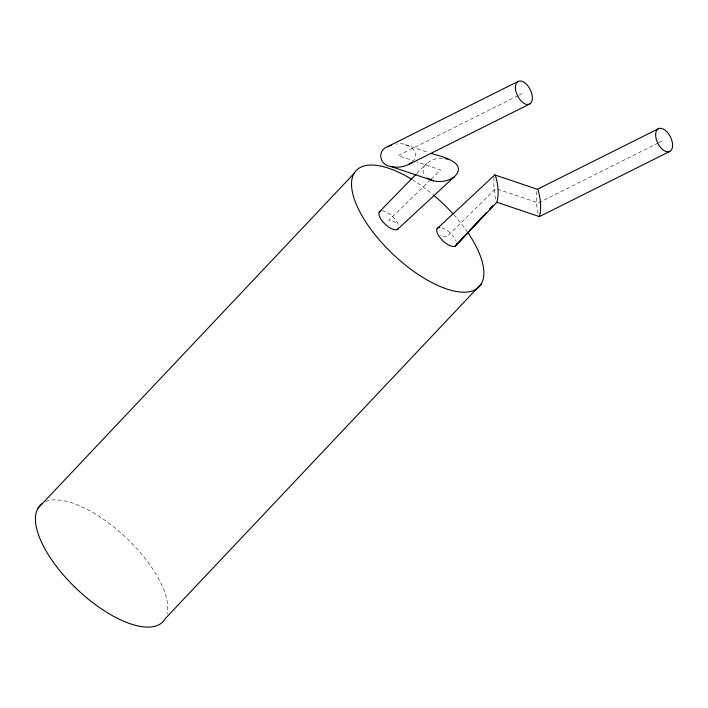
<?xml version="1.0" encoding="UTF-8"?>
<svg xmlns="http://www.w3.org/2000/svg" width="708" height="708" viewBox="0 0 708 708"><rect width="100%" height="100%" fill="white"/><g stroke="black" fill="none" stroke-linecap="round" stroke-linejoin="round"><path stroke-width="0.53" stroke-dasharray="3.54 2.66" d="M493.98 177.142L493.91 189.372L495.777 200.815M536.496 191.496L536.425 203.718L538.292 215.17M412.56 161.663C422.773 151.724 406.029 141.246 396.241 144.158M442.482 158.424C433.331 156.937 417.331 165.831 425.101 176.053M416.817 173.451L426.782 163.221M430.42 179.867L388.807 220.294L397.48 222.79M431.199 179.106L440.624 169.955L416.773 161.902M517.973 95.677L398.108 155.601L412.622 160.504M518.955 95.182L523.867 92.73M658.219 143.007L538.354 202.939L495.839 188.585L446.624 236.959L439.88 235.021M659.201 142.52L664.122 140.06M405.357 144.733L428.163 152.432M412.357 179.699A84.597 35.586 43.4 0 1 432.482 194.204M453.872 214.798A84.597 35.586 43.4 0 1 467.183 231.605M45.675 501.6A84.597 35.586 43.4 0 1 124.617 536.292A84.597 35.586 43.4 0 1 167.061 614.048M381.895 210.754A12.691 5.337 43.4 0 1 398.436 225.091M441.792 227.764A12.691 5.337 43.4 0 1 456.253 241.764"/><path stroke-width="1.06" d="M481.36 218.064L455.147 246.18L496.874 202.258C499.228 193.647 498.007 183.682 495.335 175.186L494.804 174.92L437.075 228.684M397.321 229.516L454.465 176.69C468.988 162.026 439.641 156.123 431.278 153.477M456.173 245.242L486.67 212.4L482.865 216.453M37.913 508.3L354.053 173.451M481.378 283.802L165.247 618.642A84.597 35.586 43.4 0 1 77.986 590.136A84.597 35.586 43.4 0 1 42.038 503.645M379.258 212.019L416.047 174.239M518.114 81.42L387.639 146.653C376.559 150.485 379.789 165.628 390.869 166.469L433.385 180.823C440.562 182.407 448.562 181.275 454.465 176.69M390.869 166.469C398.046 168.061 406.047 166.92 411.95 162.336M408.578 164.548L529.628 104.032M494.804 174.92L537.319 189.275L658.36 128.759M669.874 151.37L539.39 216.604L496.874 202.258M387.639 146.653L391.728 145.043M445.19 158.672L447.872 159.079M433.385 180.823L427.012 177.85M537.319 189.275L537.85 189.532C540.523 198.028 541.744 208.002 539.39 216.604L538.859 216.338M467.811 232.525A84.597 35.586 43.4 0 1 449.819 289.953A84.597 35.586 43.4 0 1 354.496 199.665A84.597 35.586 43.4 0 1 411.445 179.142M433.323 194.904A84.597 35.586 43.4 0 1 453.147 213.984M398.356 228.569A12.691 5.337 43.4 0 1 384.869 223.914A12.691 5.337 43.4 0 1 380.284 211.072M456.554 243.729A12.691 5.337 43.4 0 1 442.686 240.578A12.691 5.337 43.4 0 1 439.712 227.427M492.626 205.993L489.653 209.196L492.6 206.01M515.389 87.066A12.691 7.062 63.4 0 0 527.814 104.501A12.691 7.062 63.4 0 0 528.407 86.615A12.691 7.062 63.4 0 0 515.389 87.066M655.635 134.405A12.691 7.062 63.4 0 0 668.06 151.839A12.691 7.062 63.4 0 0 668.653 133.945A12.691 7.062 63.4 0 0 655.635 134.405"/></g></svg>
